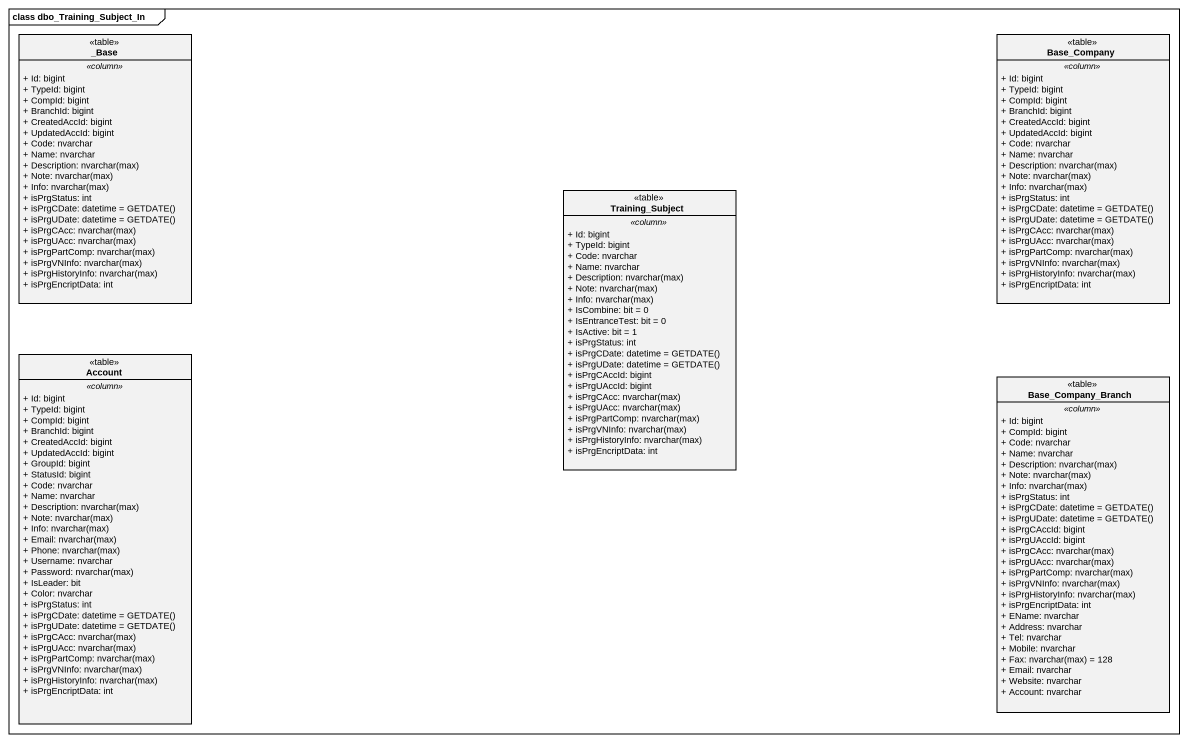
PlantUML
@startuml
mainframe class dbo_Training_Subject_In
hide circle
hide empty members
skinparam classAttributeIconSize 0
class "_Base" as Base <<table>> {
  .. <<column>> ..
  + Id: bigint
  + TypeId: bigint
  + CompId: bigint
  + BranchId: bigint
  + CreatedAccId: bigint
  + UpdatedAccId: bigint
  + Code: nvarchar
  + Name: nvarchar
  {field} + Description: nvarchar(max)
  {field} + Note: nvarchar(max)
  {field} + Info: nvarchar(max)
  + isPrgStatus: int
  {field} + isPrgCDate: datetime = GETDATE()
  {field} + isPrgUDate: datetime = GETDATE()
  {field} + isPrgCAcc: nvarchar(max)
  {field} + isPrgUAcc: nvarchar(max)
  {field} + isPrgPartComp: nvarchar(max)
  {field} + isPrgVNInfo: nvarchar(max)
  {field} + isPrgHistoryInfo: nvarchar(max)
  + isPrgEncriptData: int
}
class Base_Company <<table>> {
  .. <<column>> ..
  + Id: bigint
  + TypeId: bigint
  + CompId: bigint
  + BranchId: bigint
  + CreatedAccId: bigint
  + UpdatedAccId: bigint
  + Code: nvarchar
  + Name: nvarchar
  {field} + Description: nvarchar(max)
  {field} + Note: nvarchar(max)
  {field} + Info: nvarchar(max)
  + isPrgStatus: int
  {field} + isPrgCDate: datetime = GETDATE()
  {field} + isPrgUDate: datetime = GETDATE()
  {field} + isPrgCAcc: nvarchar(max)
  {field} + isPrgUAcc: nvarchar(max)
  {field} + isPrgPartComp: nvarchar(max)
  {field} + isPrgVNInfo: nvarchar(max)
  {field} + isPrgHistoryInfo: nvarchar(max)
  + isPrgEncriptData: int
}
class Training_Subject <<table>> {
  .. <<column>> ..
  + Id: bigint
  + TypeId: bigint
  + Code: nvarchar
  + Name: nvarchar
  {field} + Description: nvarchar(max)
  {field} + Note: nvarchar(max)
  {field} + Info: nvarchar(max)
  + IsCombine: bit = 0
  + IsEntranceTest: bit = 0
  + IsActive: bit = 1
  + isPrgStatus: int
  {field} + isPrgCDate: datetime = GETDATE()
  {field} + isPrgUDate: datetime = GETDATE()
  + isPrgCAccId: bigint
  + isPrgUAccId: bigint
  {field} + isPrgCAcc: nvarchar(max)
  {field} + isPrgUAcc: nvarchar(max)
  {field} + isPrgPartComp: nvarchar(max)
  {field} + isPrgVNInfo: nvarchar(max)
  {field} + isPrgHistoryInfo: nvarchar(max)
  + isPrgEncriptData: int
}
class Account <<table>> {
  .. <<column>> ..
  + Id: bigint
  + TypeId: bigint
  + CompId: bigint
  + BranchId: bigint
  + CreatedAccId: bigint
  + UpdatedAccId: bigint
  + GroupId: bigint
  + StatusId: bigint
  + Code: nvarchar
  + Name: nvarchar
  {field} + Description: nvarchar(max)
  {field} + Note: nvarchar(max)
  {field} + Info: nvarchar(max)
  {field} + Email: nvarchar(max)
  {field} + Phone: nvarchar(max)
  + Username: nvarchar
  {field} + Password: nvarchar(max)
  + IsLeader: bit
  + Color: nvarchar
  + isPrgStatus: int
  {field} + isPrgCDate: datetime = GETDATE()
  {field} + isPrgUDate: datetime = GETDATE()
  {field} + isPrgCAcc: nvarchar(max)
  {field} + isPrgUAcc: nvarchar(max)
  {field} + isPrgPartComp: nvarchar(max)
  {field} + isPrgVNInfo: nvarchar(max)
  {field} + isPrgHistoryInfo: nvarchar(max)
  + isPrgEncriptData: int
}
class Base_Company_Branch <<table>> {
  .. <<column>> ..
  + Id: bigint
  + CompId: bigint
  + Code: nvarchar
  + Name: nvarchar
  {field} + Description: nvarchar(max)
  {field} + Note: nvarchar(max)
  {field} + Info: nvarchar(max)
  + isPrgStatus: int
  {field} + isPrgCDate: datetime = GETDATE()
  {field} + isPrgUDate: datetime = GETDATE()
  + isPrgCAccId: bigint
  + isPrgUAccId: bigint
  {field} + isPrgCAcc: nvarchar(max)
  {field} + isPrgUAcc: nvarchar(max)
  {field} + isPrgPartComp: nvarchar(max)
  {field} + isPrgVNInfo: nvarchar(max)
  {field} + isPrgHistoryInfo: nvarchar(max)
  + isPrgEncriptData: int
  + EName: nvarchar
  + Address: nvarchar
  + Tel: nvarchar
  + Mobile: nvarchar
  {field} + Fax: nvarchar(max) = 128
  + Email: nvarchar
  + Website: nvarchar
  + Account: nvarchar
}
@enduml
